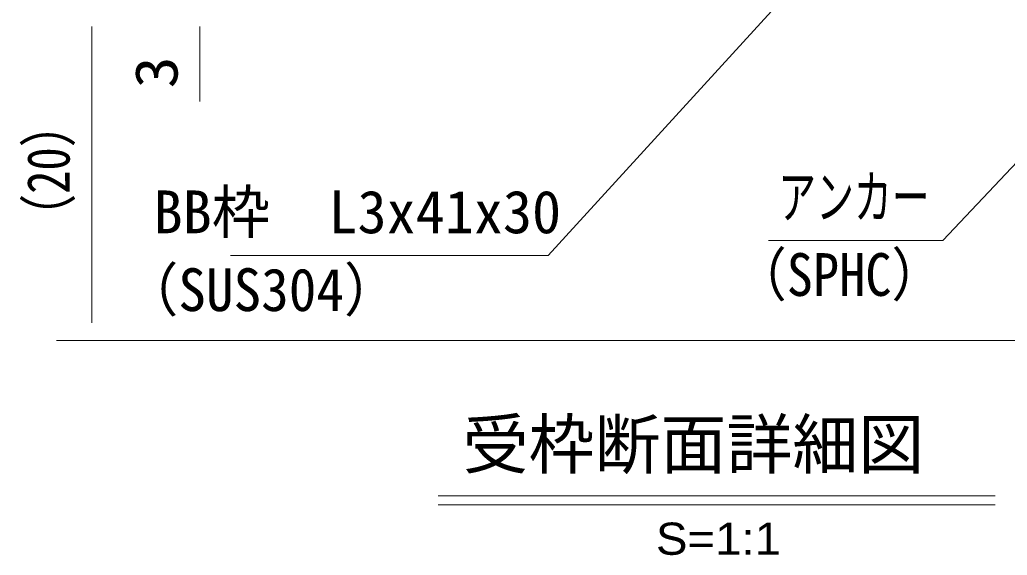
# Model space of a CAD drawing. Units: millimetres, scale not verified. Extents: x -1050 to 1050, y -742 to 742.
# Drawn here: x 63.4 to 341.2, y -577.6 to -426.9 of the extents above; entities that cross this region are included whole.
import ezdxf
from ezdxf.enums import TextEntityAlignment as Align

# ---------------------------------------------------------------- set-up
doc = ezdxf.new("R2010")
doc.units = ezdxf.units.MM
doc.header["$LTSCALE"] = 5
doc.layers.add('0-1_寸法注釈', color=2, linetype='Continuous', lineweight=9)
doc.styles.add('HG丸ｺﾞｼｯｸM-PRO', font='')
doc.styles.add('ＭＳ ゴシック', font='')
doc.styles.get('HG丸ｺﾞｼｯｸM-PRO').set_extended_font_data('HG丸ｺﾞｼｯｸM-PRO')
doc.styles.get('ＭＳ ゴシック').set_extended_font_data('MS Gothic')

msp = doc.modelspace()

# ---------------------------------------------------------------- linework, layer by layer
at = {"layer": '0-1_寸法注釈'}
for p, q in [((83.705, -512.197), (83.705, -428.808)), ((114.081, -428.808), (114.081, -449.922)), ((407.318, -517.197), (73.705, -517.197)), ((181.093, -560.86), (337.805, -560.86)), ((181.093, -563.36), (337.805, -563.36))]:
    msp.add_line(p, q, dxfattribs=at)
for points in [[(122.643, -493.289), (212.011, -493.289), (274.883, -424.541)], [(274.059, -489.061), (323.113, -489.061), (352.077, -458.37)]]:
    msp.add_lwpolyline(points, dxfattribs=at)

# ---------------------------------------------------------------- texts
at = {"layer": '0-1_寸法注釈', "color": 7, "style": 'ＭＳ ゴシック'}
for s, width, p in [('3', 1.1, (111.394, -446.232)), ('（20）', 0.8, (81.018, -489.017))]:
    msp.add_text(s, height=12.02, rotation=90, dxfattribs=dict(at, width=width)).set_placement(p, align=Align.BOTTOM_LEFT)
at = {"layer": '0-1_寸法注釈', "color": 7}
for s, height, style, width, p in [('アンカー', 12.02, 'ＭＳ ゴシック', 0.65, (276.765, -486.374)), ('（SPHC）', 12.03, 'ＭＳ ゴシック', 0.9, (264.404, -508.227)), ('（SUS304）', 12.02, 'ＭＳ ゴシック', 0.95, (92.418, -512.484)), ('S=1:1', 9.054, 'HG丸ｺﾞｼｯｸM-PRO', 1.1, (242.374, -580.162))]:
    msp.add_text(s, height=height, dxfattribs=dict(at, style=style, width=width)).set_placement(p, align=Align.BOTTOM_LEFT)
for s, height, style, p in [('BB枠\u3000L3x41x30', 12.03, 'ＭＳ ゴシック', (101.036, -490.602)), ('受枠断面詳細図', 13.6, 'HG丸ｺﾞｼｯｸM-PRO', (187.984, -557.235))]:
    msp.add_text(s, height=height, dxfattribs=dict(at, style=style)).set_placement(p, align=Align.BOTTOM_LEFT)

doc.saveas('drawing.dxf')
